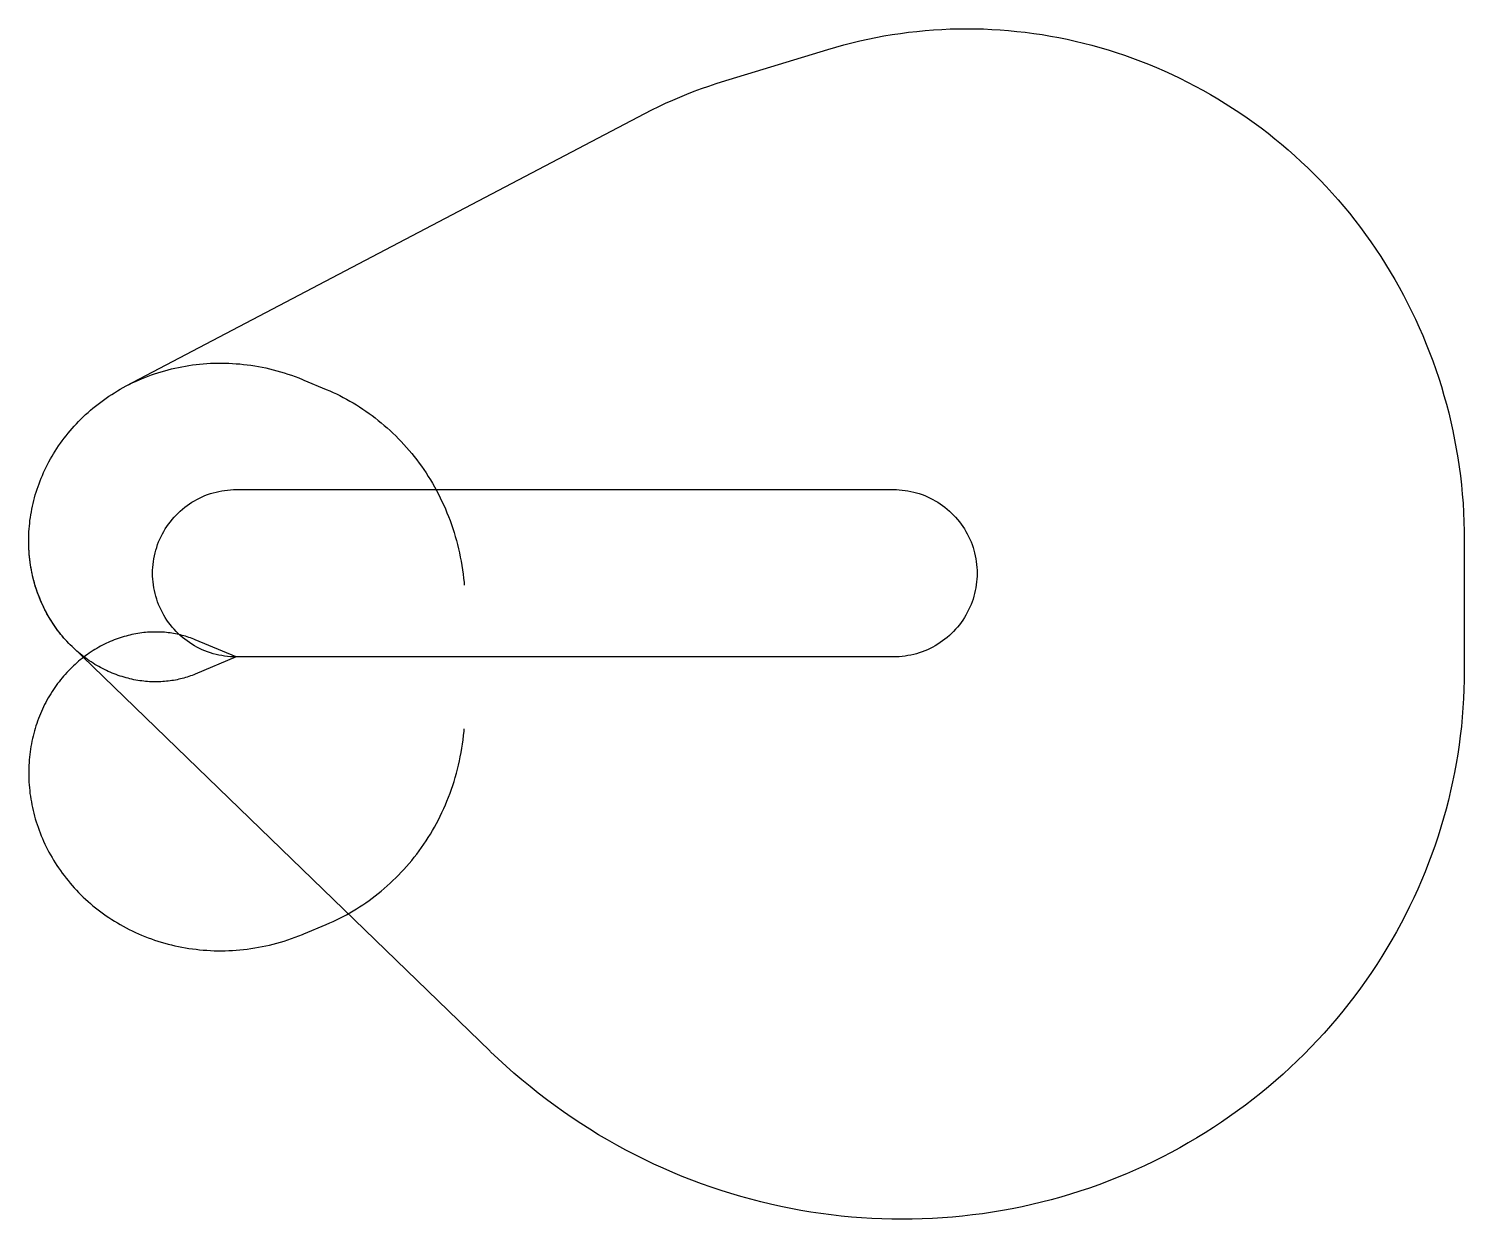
# Model space of a CAD drawing. Header units: metres. Extents: x -3966 to 23468, y -10745 to 12003.
import ezdxf

# ---------------------------------------------------------------- set-up
doc = ezdxf.new("R2010")
doc.units = ezdxf.units.M

msp = doc.modelspace()

# ---------------------------------------------------------------- linework, layer by layer
at = {"layer": 'NorminalTrack', "color": 1}
msp.add_lwpolyline([(0, 0), (0, 0), (-56, 1), (-112, 4), (-167, 9), (-223, 16), (-278, 24), (-332, 35), (-387, 47), (-441, 62), (-494, 78), (-547, 96), (-599, 116), (-650, 138), (-701, 162), (-751, 187), (-800, 214), (-847, 243), (-894, 273), (-940, 305), (-984, 339), (-1028, 374), (-1070, 411), (-1111, 449), (-1150, 488), (-1188, 529), (-1225, 571), (-1260, 615), (-1294, 659), (-1326, 705), (-1356, 752), (-1385, 800), (-1412, 848), (-1437, 898), (-1461, 949), (-1483, 1000), (-1503, 1052), (-1521, 1105), (-1537, 1158), (-1552, 1212), (-1564, 1267), (-1575, 1321), (-1583, 1377), (-1590, 1432), (-1595, 1488), (-1598, 1543), (-1599, 1599), (-1598, 1655), (-1595, 1711), (-1590, 1766), (-1583, 1822), (-1575, 1877), (-1564, 1932), (-1552, 1986), (-1537, 2040), (-1521, 2093), (-1503, 2146), (-1483, 2198), (-1461, 2249), (-1437, 2300), (-1412, 2350), (-1385, 2399), (-1356, 2446), (-1326, 2493), (-1294, 2539), (-1260, 2584), (-1225, 2627), (-1188, 2669), (-1150, 2710), (-1111, 2749), (-1070, 2787), (-1028, 2824), (-984, 2859), (-940, 2893), (-894, 2925), (-847, 2955), (-800, 2984), (-751, 3011), (-701, 3036), (-650, 3060), (-599, 3082), (-547, 3102), (-494, 3120), (-441, 3136), (-387, 3151), (-332, 3163), (-278, 3174), (-223, 3183), (-167, 3189), (-112, 3194), (-56, 3197), (0, 3198), (0, 3198), (12559, 3198), (12559, 3198), (12615, 3197), (12670, 3194), (12726, 3189), (12781, 3183), (12837, 3174), (12891, 3163), (12946, 3151), (13000, 3136), (13053, 3120), (13106, 3102), (13158, 3082), (13209, 3060), (13260, 3036), (13310, 3011), (13358, 2984), (13406, 2955), (13453, 2925), (13499, 2893), (13543, 2859), (13587, 2824), (13629, 2787), (13670, 2749), (13709, 2710), (13747, 2669), (13784, 2627), (13819, 2584), (13853, 2539), (13885, 2493), (13915, 2446), (13944, 2399), (13971, 2350), (13996, 2300), (14020, 2249), (14042, 2198), (14062, 2146), (14080, 2093), (14096, 2040), (14110, 1986), (14123, 1932), (14134, 1877), (14142, 1822), (14149, 1766), (14154, 1711), (14157, 1655), (14158, 1599), (14157, 1543), (14154, 1488), (14149, 1432), (14142, 1377), (14134, 1321), (14123, 1267), (14110, 1212), (14096, 1158), (14080, 1105), (14062, 1052), (14042, 1000), (14020, 949), (13996, 898), (13971, 848), (13944, 800), (13915, 752), (13885, 705), (13853, 659), (13819, 615), (13784, 571), (13747, 529), (13709, 488), (13670, 449), (13629, 411), (13587, 374), (13543, 339), (13499, 305), (13453, 273), (13406, 243), (13358, 214), (13310, 187), (13260, 162), (13209, 138), (13158, 116), (13106, 96), (13053, 78), (13000, 62), (12946, 47), (12891, 35), (12837, 24), (12781, 16), (12726, 9), (12670, 4), (12615, 1), (12559, 0), (0, 0)], dxfattribs=at)
at = {"layer": 'WindSpiral', "color": 5}
for points in [[(0, 0), (-784, -328), (-813, -340), (-843, -352), (-874, -363), (-905, -374), (-936, -384), (-967, -394), (-999, -403), (-1031, -412), (-1064, -420), (-1097, -428), (-1130, -435), (-1163, -442), (-1197, -448), (-1231, -453), (-1265, -458), (-1300, -463), (-1335, -466), (-1370, -470), (-1405, -472), (-1441, -474), (-1477, -476), (-1513, -476), (-1549, -476), (-1585, -476), (-1622, -475), (-1658, -473), (-1695, -471), (-1732, -467), (-1769, -464), (-1807, -459), (-1844, -454), (-1881, -448), (-1919, -442), (-1956, -435), (-1994, -427), (-2032, -418), (-2069, -409), (-2107, -399), (-2145, -389), (-2183, -377), (-2220, -365), (-2258, -352), (-2295, -339), (-2333, -325), (-2370, -310), (-2408, -294), (-2445, -277), (-2482, -260), (-2519, -242), (-2556, -224), (-2593, -205), (-2629, -184), (-2665, -164), (-2702, -142), (-2737, -120), (-2773, -97), (-2808, -73), (-2844, -49), (-2878, -24), (-2913, 2), (-2947, 29), (-2981, 56), (-3015, 84), (-3048, 112), (-3081, 142), (-3113, 172), (-3145, 203), (-3177, 234), (-3208, 266), (-3239, 299), (-3270, 333), (-3300, 367), (-3329, 402), (-3358, 437), (-3386, 473), (-3414, 510), (-3442, 547), (-3468, 585), (-3495, 624), (-3520, 663), (-3546, 703), (-3570, 743), (-3594, 784), (-3617, 826), (-3640, 868), (-3662, 911), (-3683, 954), (-3704, 998), (-3724, 1042), (-3743, 1087), (-3761, 1132), (-3779, 1178), (-3796, 1225), (-3813, 1271), (-3828, 1319), (-3843, 1366), (-3857, 1414), (-3870, 1463), (-3882, 1512), (-3894, 1561), (-3905, 1611), (-3915, 1661), (-3924, 1711), (-3932, 1762), (-3939, 1813), (-3946, 1865), (-3952, 1916), (-3956, 1968), (-3960, 2020), (-3963, 2073), (-3965, 2126), (-3966, 2179), (-3966, 2232), (-3966, 2285), (-3964, 2338), (-3961, 2392), (-3958, 2446), (-3953, 2500), (-3948, 2554), (-3942, 2608), (-3934, 2662), (-3926, 2716), (-3916, 2770), (-3906, 2824), (-3895, 2878), (-3882, 2933), (-3869, 2987), (-3855, 3041), (-3840, 3095), (-3823, 3149), (-3806, 3203), (-3788, 3256), (-3769, 3310), (-3748, 3363), (-3727, 3416), (-3705, 3469), (-3682, 3522), (-3657, 3575), (-3632, 3627), (-3606, 3679), (-3579, 3730), (-3551, 3782), (-3521, 3833), (-3491, 3883), (-3460, 3934), (-3428, 3983), (-3395, 4033), (-3361, 4082), (-3326, 4130), (-3290, 4179), (-3253, 4226), (-3215, 4273), (-3176, 4320), (-3136, 4366), (-3096, 4412), (-3054, 4456), (-3012, 4501), (-2968, 4544), (-2924, 4588), (-2879, 4630), (-2833, 4672), (-2786, 4713), (-2738, 4753), (-2690, 4793), (-2640, 4832), (-2590, 4870), (-2539, 4907), (-2487, 4944), (-2435, 4980), (-2381, 5015), (-2327, 5049), (-2272, 5082), (-2216, 5114), (-2160, 5146), (-2103, 5177), (-2103, 5177), (7810, 10385), (7941, 10452), (8073, 10517), (8206, 10580), (8340, 10640), (8476, 10698), (8613, 10754), (8751, 10808), (8890, 10859), (9030, 10908), (9171, 10954), (9272, 10986), (11308, 11609), (11459, 11653), (11610, 11695), (11762, 11734), (11915, 11771), (12069, 11805), (12223, 11837), (12378, 11865), (12534, 11891), (12691, 11915), (12848, 11935), (13005, 11953), (13163, 11969), (13322, 11981), (13481, 11991), (13640, 11998), (13799, 12002), (13959, 12003), (14119, 12002), (14279, 11998), (14439, 11991), (14599, 11981), (14759, 11968), (14919, 11953), (15079, 11935), (15239, 11914), (15399, 11890), (15558, 11863), (15717, 11834), (15876, 11801), (16034, 11766), (16192, 11728), (16350, 11688), (16506, 11644), (16663, 11598), (16818, 11549), (16973, 11497), (17127, 11443), (17280, 11385), (17433, 11325), (17584, 11262), (17735, 11197), (17885, 11129), (18033, 11058), (18181, 10984), (18327, 10908), (18472, 10829), (18616, 10748), (18759, 10664), (18900, 10577), (19040, 10488), (19179, 10397), (19316, 10302), (19451, 10206), (19585, 10107), (19718, 10005), (19848, 9901), (19977, 9795), (20105, 9686), (20230, 9575), (20354, 9462), (20476, 9346), (20596, 9228), (20714, 9108), (20830, 8986), (20944, 8861), (21056, 8735), (21166, 8606), (21273, 8476), (21379, 8343), (21482, 8208), (21583, 8072), (21682, 7933), (21778, 7793), (21872, 7651), (21964, 7507), (22053, 7361), (22140, 7214), (22224, 7065), (22306, 6914), (22385, 6762), (22462, 6608), (22536, 6453), (22607, 6297), (22676, 6139), (22742, 5979), (22805, 5819), (22866, 5657), (22924, 5493), (22979, 5329), (23031, 5164), (23080, 4997), (23127, 4830), (23170, 4661), (23211, 4492), (23249, 4322), (23284, 4151), (23315, 3979), (23344, 3806), (23370, 3633), (23393, 3459), (23413, 3285), (23430, 3110), (23444, 2935), (23454, 2759), (23462, 2583), (23467, 2406), (23468, 2230), (23468, 2229), (23468, -266), (23467, -443), (23462, -620), (23454, -797), (23443, -974), (23430, -1151), (23412, -1328), (23392, -1505), (23369, -1682), (23343, -1858), (23313, -2034), (23281, -2210), (23245, -2385), (23206, -2560), (23164, -2734), (23119, -2908), (23071, -3081), (23020, -3254), (22966, -3425), (22909, -3596), (22849, -3766), (22786, -3935), (22719, -4104), (22650, -4271), (22578, -4437), (22503, -4602), (22424, -4766), (22343, -4928), (22259, -5090), (22173, -5250), (22083, -5408), (21990, -5566), (21895, -5721), (21796, -5876), (21695, -6028), (21592, -6179), (21485, -6329), (21376, -6476), (21264, -6622), (21150, -6766), (21032, -6908), (20913, -7048), (20790, -7187), (20666, -7323), (20538, -7457), (20409, -7589), (20276, -7719), (20142, -7846), (20005, -7972), (19866, -8095), (19724, -8216), (19581, -8334), (19435, -8450), (19287, -8564), (19136, -8675), (18984, -8784), (18830, -8890), (18674, -8993), (18515, -9094), (18355, -9192), (18193, -9287), (18030, -9380), (17864, -9470), (17697, -9557), (17528, -9641), (17358, -9722), (17186, -9801), (17012, -9876), (16837, -9949), (16661, -10018), (16483, -10085), (16304, -10148), (16123, -10208), (15942, -10266), (15759, -10320), (15575, -10371), (15390, -10419), (15205, -10463), (15018, -10505), (14830, -10543), (14642, -10578), (14452, -10609), (14263, -10638), (14072, -10663), (13881, -10685), (13689, -10703), (13497, -10718), (13304, -10730), (13111, -10739), (12918, -10744), (12724, -10745), (12530, -10744), (12337, -10739), (12143, -10730), (11949, -10718), (11755, -10703), (11561, -10684), (11367, -10662), (11174, -10637), (10981, -10608), (10788, -10576), (10596, -10540), (10404, -10501), (10212, -10458), (10022, -10413), (9831, -10364), (9642, -10311), (9453, -10255), (9265, -10196), (9078, -10133), (8892, -10067), (8707, -9998), (8523, -9926), (8341, -9850), (8159, -9771), (7979, -9689), (7799, -9603), (7622, -9515), (7445, -9423), (7270, -9328), (7097, -9230), (6925, -9129), (6755, -9024), (6586, -8917), (6420, -8807), (6255, -8693), (6092, -8577), (5930, -8458), (5771, -8335), (5614, -8210), (5459, -8083), (5306, -7952), (5155, -7818), (5006, -7682), (4860, -7543), (4852, -7535), (-3138, 196), (-3170, 227), (-3201, 259), (-3232, 292), (-3263, 325), (-3293, 359), (-3322, 394), (-3351, 429), (-3380, 465), (-3408, 501), (-3435, 539), (-3462, 577), (-3489, 615), (-3515, 654), (-3540, 694), (-3565, 734), (-3589, 775), (-3612, 817), (-3635, 859), (-3657, 901), (-3678, 944), (-3699, 988), (-3719, 1032), (-3739, 1077), (-3757, 1122), (-3775, 1168), (-3792, 1214), (-3809, 1261), (-3825, 1308), (-3840, 1355), (-3854, 1403), (-3867, 1452), (-3880, 1501), (-3891, 1550), (-3902, 1600), (-3913, 1650), (-3922, 1700), (-3930, 1751), (-3938, 1802), (-3945, 1853), (-3950, 1905), (-3955, 1956), (-3959, 2009), (-3963, 2061), (-3965, 2114), (-3966, 2166), (-3966, 2217)], [(0, 0), (-784, -328), (-813, -340), (-843, -352), (-874, -363), (-905, -374), (-936, -384), (-967, -394), (-999, -403), (-1031, -412), (-1064, -420), (-1097, -428), (-1130, -435), (-1163, -442), (-1197, -448), (-1231, -453), (-1265, -458), (-1300, -463), (-1335, -466), (-1370, -470), (-1405, -472), (-1441, -474), (-1477, -476), (-1513, -476), (-1549, -476), (-1585, -476), (-1622, -475), (-1658, -473), (-1695, -471), (-1732, -467), (-1769, -464), (-1807, -459), (-1844, -454), (-1881, -448), (-1919, -442), (-1956, -435), (-1994, -427), (-2032, -418), (-2069, -409), (-2107, -399), (-2145, -389), (-2183, -377), (-2220, -365), (-2258, -352), (-2295, -339), (-2333, -325), (-2370, -310), (-2408, -294), (-2445, -277), (-2482, -260), (-2519, -242), (-2556, -224), (-2593, -205), (-2629, -184), (-2665, -164), (-2702, -142), (-2737, -120), (-2773, -97), (-2808, -73), (-2844, -49), (-2878, -24), (-2913, 2), (-2947, 29), (-2981, 56), (-3015, 84), (-3048, 112), (-3081, 142), (-3113, 172), (-3145, 203), (-3177, 234), (-3208, 266), (-3239, 299), (-3270, 333), (-3300, 367), (-3329, 402), (-3358, 437), (-3386, 473), (-3414, 510), (-3442, 547), (-3468, 585), (-3495, 624), (-3520, 663), (-3546, 703), (-3570, 743), (-3594, 784), (-3617, 826), (-3640, 868), (-3662, 911), (-3683, 954), (-3704, 998), (-3724, 1042), (-3743, 1087), (-3761, 1132), (-3779, 1178), (-3796, 1225), (-3813, 1271), (-3828, 1319), (-3843, 1366), (-3857, 1414), (-3870, 1463), (-3882, 1512), (-3894, 1561), (-3905, 1611), (-3915, 1661), (-3924, 1711), (-3932, 1762), (-3939, 1813), (-3946, 1865), (-3952, 1916), (-3956, 1968), (-3960, 2020), (-3963, 2073), (-3965, 2126), (-3966, 2179), (-3966, 2232), (-3966, 2285), (-3964, 2338), (-3961, 2392), (-3958, 2446), (-3953, 2500), (-3948, 2554), (-3942, 2608), (-3934, 2662), (-3926, 2716), (-3916, 2770), (-3906, 2824), (-3895, 2878), (-3882, 2933), (-3869, 2987), (-3855, 3041), (-3840, 3095), (-3823, 3149), (-3806, 3203), (-3788, 3256), (-3769, 3310), (-3748, 3363), (-3727, 3416), (-3705, 3469), (-3682, 3522), (-3657, 3575), (-3632, 3627), (-3606, 3679), (-3579, 3730), (-3551, 3782), (-3521, 3833), (-3491, 3883), (-3460, 3934), (-3428, 3983), (-3395, 4033), (-3361, 4082), (-3326, 4130), (-3290, 4179), (-3253, 4226), (-3215, 4273), (-3176, 4320), (-3136, 4366), (-3096, 4412), (-3054, 4456), (-3012, 4501), (-2968, 4544), (-2924, 4588), (-2879, 4630), (-2833, 4672), (-2786, 4713), (-2738, 4753), (-2690, 4793), (-2640, 4832), (-2590, 4870), (-2539, 4907), (-2487, 4944), (-2435, 4980), (-2381, 5015), (-2327, 5049), (-2272, 5082), (-2216, 5114), (-2160, 5146), (-2103, 5177), (-2045, 5206), (-1987, 5235), (-1928, 5263), (-1868, 5290), (-1808, 5316), (-1747, 5341), (-1685, 5365), (-1623, 5387), (-1560, 5409), (-1497, 5430), (-1433, 5450), (-1368, 5469), (-1304, 5486), (-1238, 5503), (-1172, 5518), (-1106, 5533), (-1039, 5546), (-972, 5558), (-905, 5569), (-837, 5579), (-769, 5587), (-700, 5595), (-632, 5601), (-562, 5606), (-493, 5610), (-424, 5613), (-354, 5614), (-284, 5615), (-213, 5614), (-143, 5611), (-72, 5608), (-2, 5603), (69, 5597), (140, 5590), (211, 5582), (281, 5572), (352, 5561), (423, 5549), (494, 5535), (565, 5521), (636, 5505), (706, 5487), (777, 5469), (847, 5449), (917, 5428), (987, 5405), (1057, 5382), (1126, 5357), (1195, 5330), (1264, 5303), (1294, 5290), (1721, 5111), (1787, 5083), (1852, 5054), (1916, 5024), (1981, 4992), (2044, 4959), (2108, 4925), (2171, 4890), (2233, 4854), (2295, 4816), (2357, 4777), (2418, 4737), (2478, 4696), (2538, 4654), (2598, 4610), (2656, 4566), (2714, 4520), (2772, 4473), (2829, 4425), (2885, 4376), (2940, 4326), (2994, 4275), (3048, 4223), (3101, 4169), (3153, 4115), (3205, 4059), (3255, 4003), (3305, 3945), (3353, 3887), (3401, 3827), (3448, 3767), (3494, 3705), (3539, 3643), (3583, 3580), (3626, 3515), (3668, 3450), (3709, 3384), (3749, 3317), (3787, 3250), (3825, 3181), (3862, 3112), (3897, 3042), (3931, 2971), (3964, 2899), (3996, 2827), (4027, 2753), (4056, 2680), (4085, 2605), (4112, 2530), (4138, 2454), (4162, 2378), (4185, 2301), (4207, 2223), (4228, 2145), (4247, 2066), (4265, 1987), (4282, 1907), (4297, 1827), (4311, 1746), (4324, 1665), (4335, 1584), (4344, 1502), (4353, 1420), (4357, 1373)], [(0, 0), (-784, 328), (-813, 340), (-843, 352), (-874, 363), (-905, 374), (-936, 384), (-967, 394), (-999, 403), (-1031, 412), (-1064, 420), (-1097, 428), (-1130, 435), (-1163, 442), (-1197, 448), (-1231, 453), (-1265, 458), (-1300, 463), (-1335, 466), (-1370, 470), (-1405, 472), (-1441, 474), (-1477, 476), (-1513, 476), (-1549, 476), (-1585, 476), (-1622, 475), (-1658, 473), (-1695, 471), (-1732, 467), (-1769, 464), (-1807, 459), (-1844, 454), (-1881, 448), (-1919, 442), (-1956, 435), (-1994, 427), (-2032, 418), (-2069, 409), (-2107, 399), (-2145, 389), (-2183, 377), (-2220, 365), (-2258, 352), (-2295, 339), (-2333, 325), (-2370, 310), (-2408, 294), (-2445, 277), (-2482, 260), (-2519, 242), (-2556, 224), (-2593, 205), (-2629, 184), (-2665, 164), (-2702, 142), (-2737, 120), (-2773, 97), (-2808, 73), (-2844, 49), (-2878, 24), (-2913, -2), (-2947, -29), (-2981, -56), (-3015, -84), (-3048, -112), (-3081, -142), (-3113, -172), (-3145, -203), (-3177, -234), (-3208, -266), (-3239, -299), (-3270, -333), (-3300, -367), (-3329, -402), (-3358, -437), (-3386, -473), (-3414, -510), (-3442, -547), (-3468, -585), (-3495, -624), (-3520, -663), (-3546, -703), (-3570, -743), (-3594, -784), (-3617, -826), (-3640, -868), (-3662, -911), (-3683, -954), (-3704, -998), (-3724, -1042), (-3743, -1087), (-3761, -1132), (-3779, -1178), (-3796, -1225), (-3813, -1271), (-3828, -1319), (-3843, -1366), (-3857, -1414), (-3870, -1463), (-3882, -1512), (-3894, -1561), (-3905, -1611), (-3915, -1661), (-3924, -1711), (-3932, -1762), (-3939, -1813), (-3946, -1865), (-3952, -1916), (-3956, -1968), (-3960, -2020), (-3963, -2073), (-3965, -2126), (-3966, -2179), (-3966, -2232), (-3966, -2285), (-3964, -2338), (-3961, -2392), (-3958, -2446), (-3953, -2500), (-3948, -2554), (-3942, -2608), (-3934, -2662), (-3926, -2716), (-3916, -2770), (-3906, -2824), (-3895, -2878), (-3882, -2933), (-3869, -2987), (-3855, -3041), (-3840, -3095), (-3823, -3149), (-3806, -3203), (-3788, -3256), (-3769, -3310), (-3748, -3363), (-3727, -3416), (-3705, -3469), (-3682, -3522), (-3657, -3575), (-3632, -3627), (-3606, -3679), (-3579, -3730), (-3551, -3782), (-3521, -3833), (-3491, -3883), (-3460, -3934), (-3428, -3983), (-3395, -4033), (-3361, -4082), (-3326, -4130), (-3290, -4179), (-3253, -4226), (-3215, -4273), (-3176, -4320), (-3136, -4366), (-3096, -4412), (-3054, -4456), (-3012, -4501), (-2968, -4544), (-2924, -4588), (-2879, -4630), (-2833, -4672), (-2786, -4713), (-2738, -4753), (-2690, -4793), (-2640, -4832), (-2590, -4870), (-2539, -4907), (-2487, -4944), (-2435, -4980), (-2381, -5015), (-2327, -5049), (-2272, -5082), (-2216, -5114), (-2160, -5146), (-2103, -5177), (-2045, -5206), (-1987, -5235), (-1928, -5263), (-1868, -5290), (-1808, -5316), (-1747, -5341), (-1685, -5365), (-1623, -5387), (-1560, -5409), (-1497, -5430), (-1433, -5450), (-1368, -5469), (-1304, -5486), (-1238, -5503), (-1172, -5518), (-1106, -5533), (-1039, -5546), (-972, -5558), (-905, -5569), (-837, -5579), (-769, -5587), (-700, -5595), (-632, -5601), (-562, -5606), (-493, -5610), (-424, -5613), (-354, -5614), (-284, -5615), (-213, -5614), (-143, -5611), (-72, -5608), (-2, -5603), (69, -5597), (140, -5590), (211, -5582), (281, -5572), (352, -5561), (423, -5549), (494, -5535), (565, -5521), (636, -5505), (706, -5487), (777, -5469), (847, -5449), (917, -5428), (987, -5405), (1057, -5382), (1126, -5357), (1195, -5330), (1264, -5303), (1294, -5290), (1721, -5111), (1787, -5083), (1852, -5054), (1916, -5024), (1981, -4992), (2044, -4959), (2108, -4925), (2171, -4890), (2233, -4854), (2295, -4816), (2357, -4777), (2418, -4737), (2478, -4696), (2538, -4654), (2598, -4610), (2656, -4566), (2714, -4520), (2772, -4473), (2829, -4425), (2885, -4376), (2940, -4326), (2994, -4275), (3048, -4223), (3101, -4169), (3153, -4115), (3205, -4059), (3255, -4003), (3305, -3945), (3353, -3887), (3401, -3827), (3448, -3767), (3494, -3705), (3539, -3643), (3583, -3580), (3626, -3515), (3668, -3450), (3709, -3384), (3749, -3317), (3787, -3250), (3825, -3181), (3862, -3112), (3897, -3042), (3931, -2971), (3964, -2899), (3996, -2827), (4027, -2753), (4056, -2680), (4085, -2605), (4112, -2530), (4138, -2454), (4162, -2378), (4185, -2301), (4207, -2223), (4228, -2145), (4247, -2066), (4265, -1987), (4282, -1907), (4297, -1827), (4311, -1746), (4324, -1665), (4335, -1584), (4344, -1502), (4353, -1420), (4357, -1373)]]:
    msp.add_lwpolyline(points, dxfattribs=at)

doc.saveas('drawing.dxf')
